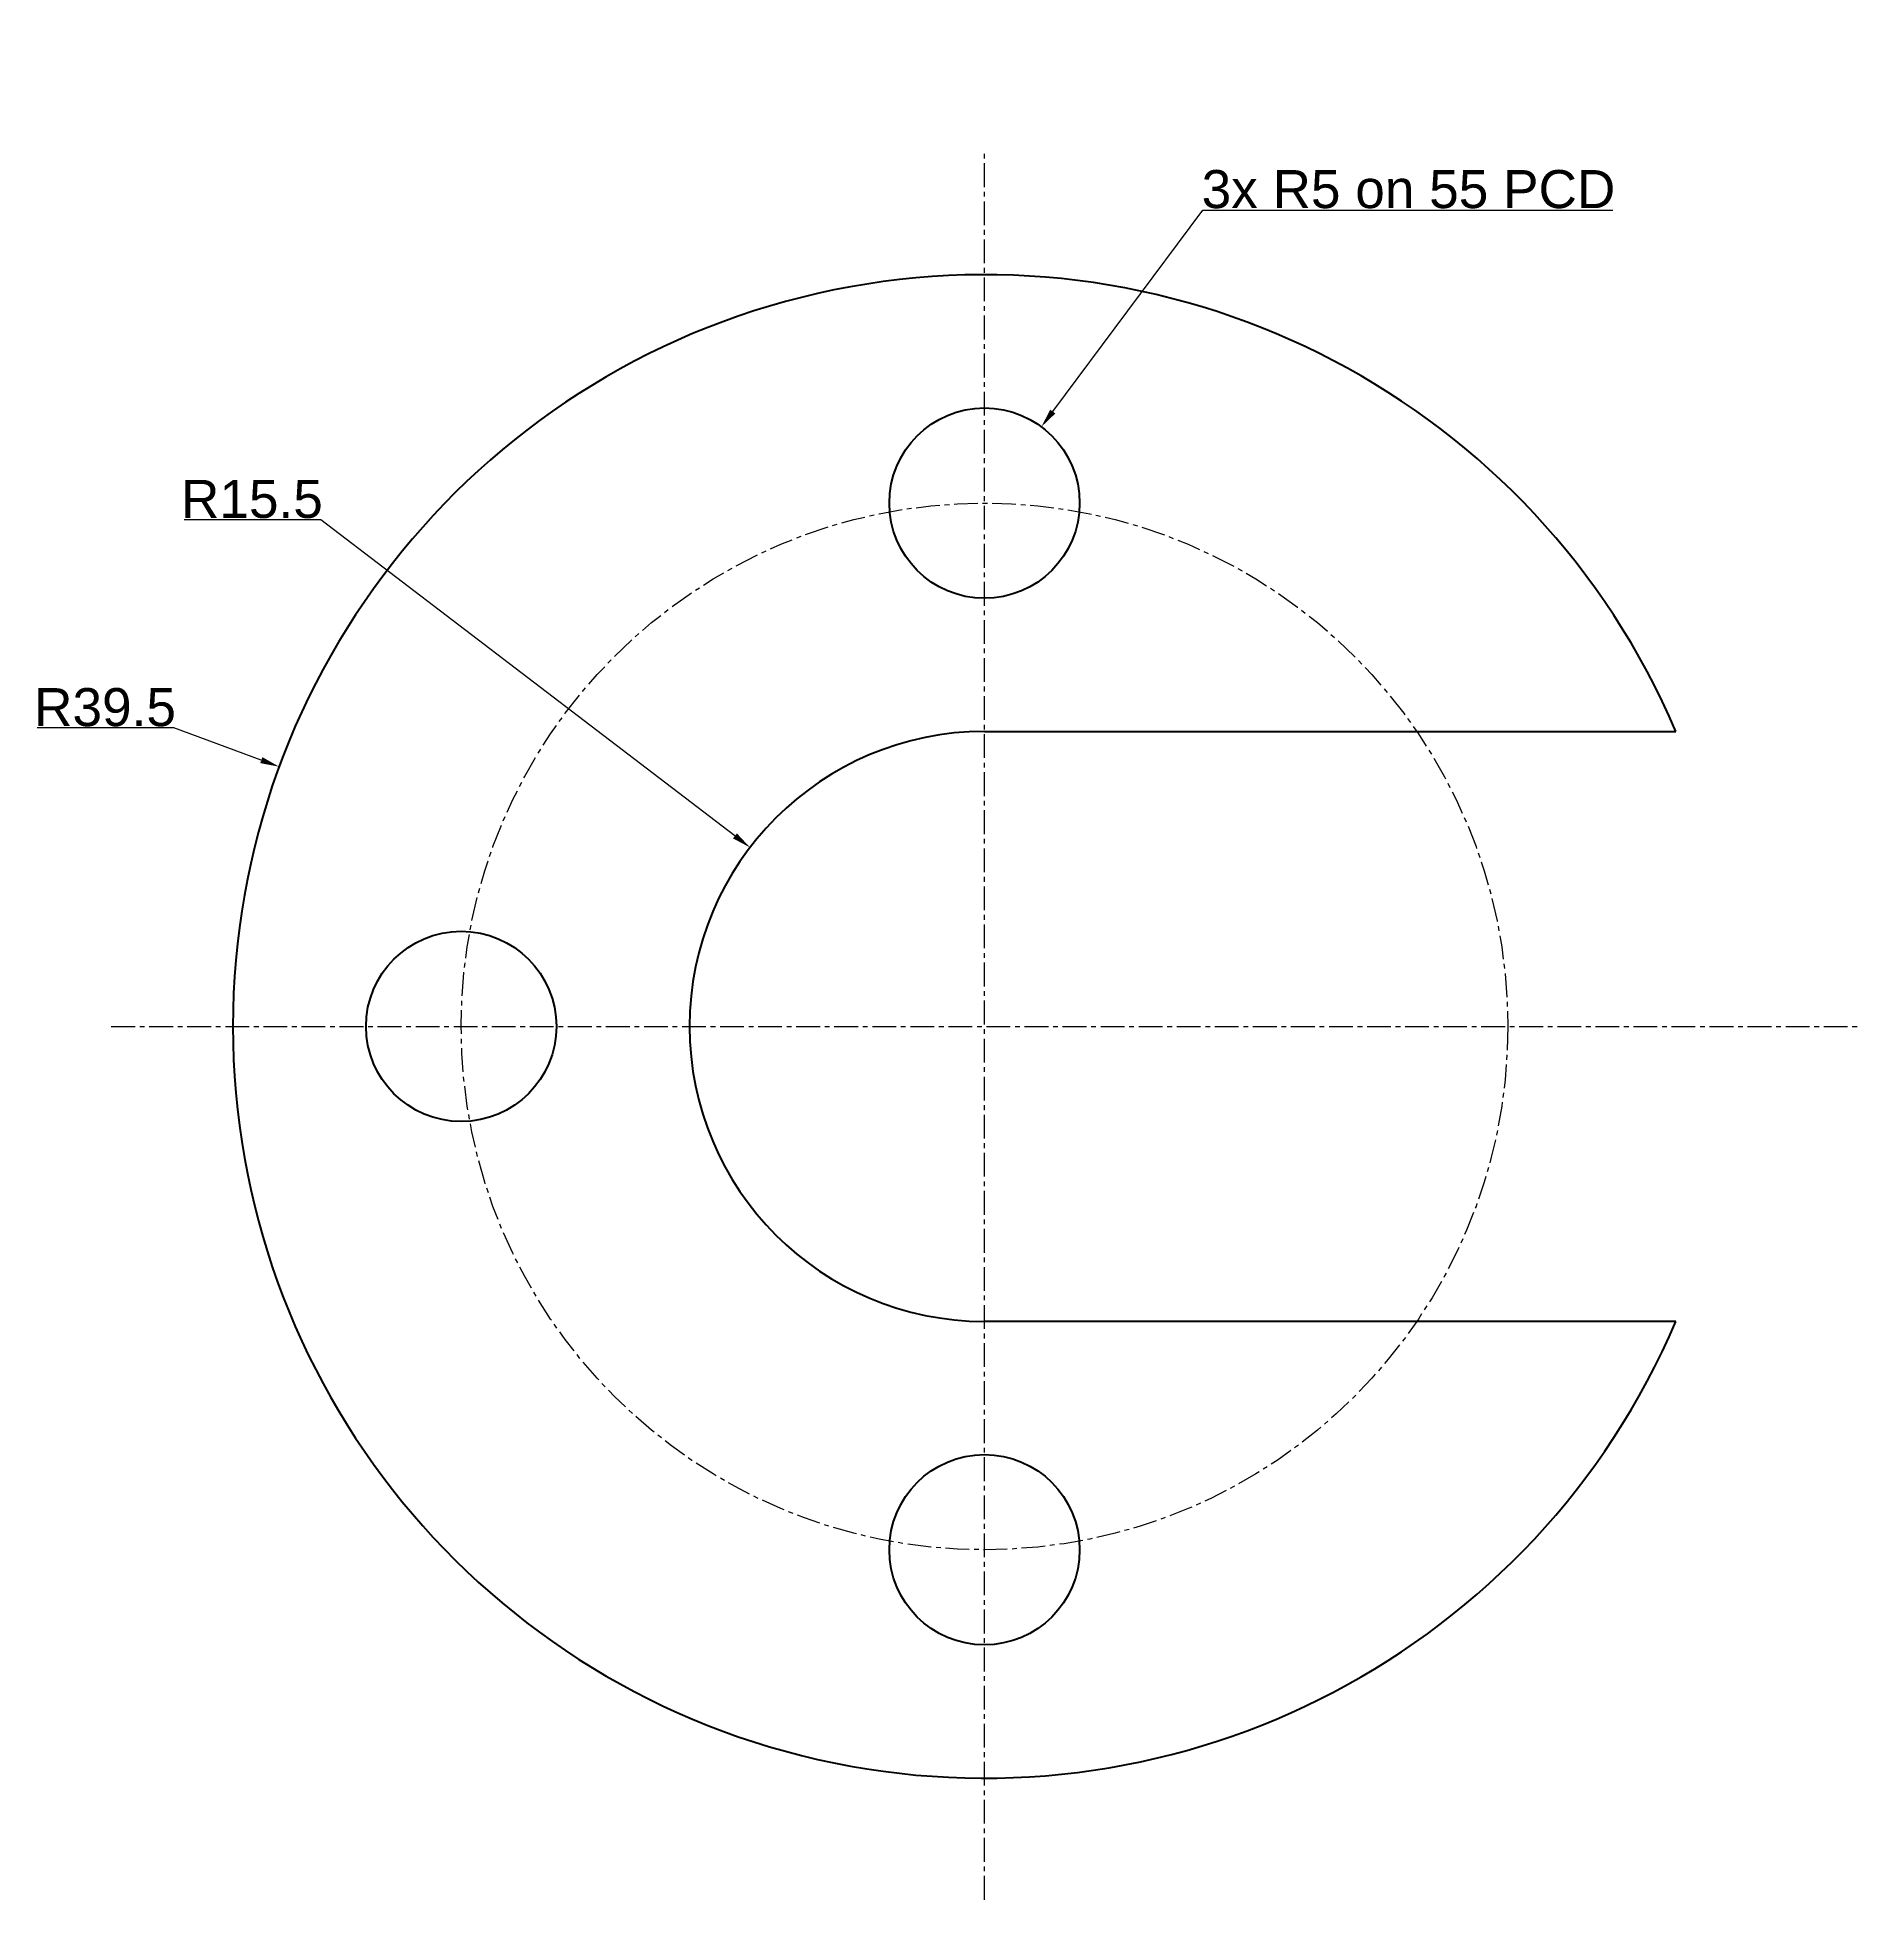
# Model space of a CAD drawing. Header units: millimetres. Extents: x -49.8 to 45.9, y -45.9 to 52.
import ezdxf

# ---------------------------------------------------------------- set-up
doc = ezdxf.new("R2010")
doc.units = ezdxf.units.MM
doc.header["$MEASUREMENT"] = 0
doc.linetypes.add('CENTER', pattern=[2, 1.25, -0.25, 0.25, -0.25])
doc.layers.add('AM_5', color=3, linetype='Continuous', lineweight=15)
doc.layers.add('AM_7', color=4, linetype='CENTER', lineweight=15)
doc.styles.get("Standard").update_dxf_attribs({"font": 'arial.ttf'})
doc.dimstyles.new('AM_ANSI$4', dxfattribs={"dimtxt": 2, "dimasz": 1, "dimexe": 0.1, "dimexo": 0.05, "dimgap": 0.06, "dimtad": 1, "dimtoh": 1, "dimzin": 9, "dimdsep": 46, "dimtxsty": 'Standard', "dimcen": 0, "dimclrd": 256, "dimclre": 256, "dimclrt": 2, "dimadec": 0, "dimazin": 2, "dimtp": 0.1, "dimtm": 0.1, "dimtfac": 0.71, "dimtofl": 0, "dimtmove": 0, "dimatfit": 0, "dimfxl": 1, "dimtolj": 1, "dimtzin": 7, "dimlwd": -1, "dimlwe": -1, "dimarcsym": 1})

# ---------------------------------------------------------------- blocks, each defined once
blk = doc.blocks.new('*D7')
at = {"layer": 'AM_5', "transparency": 16777216}
for p, q in [((3.587, 32.309), (11.483, 42.894)), ((11.483, 42.894), (33.019, 42.894))]:
    blk.add_line(p, q, dxfattribs=at)
blk.add_solid([(3.454, 32.409), (3.721, 32.21), (2.989, 31.508)], dxfattribs=at)
at = {"layer": 'Defpoints', "color": 0, "transparency": 16777216}
for p in [(2.989, 31.508), (0, 27.5)]:
    blk.add_point(p, dxfattribs=at)
at = {"layer": 'AM_5', "color": 2, "transparency": 16777216, "insert": (22.281, 43.989), "char_height": 2, "attachment_point": 5}
blk.add_mtext('\\A1;3x R5 on 55 PCD', dxfattribs=at)
blk = doc.blocks.new('*D8')
at = {"layer": 'AM_5', "transparency": 16777216}
for p, q in [((-34.876, 26.625), (-42.06, 26.625)), ((-13.115, 10.012), (-34.876, 26.625))]:
    blk.add_line(p, q, dxfattribs=at)
blk.add_solid([(-13.014, 10.145), (-13.216, 9.88), (-12.32, 9.405)], dxfattribs=at)
at = {"layer": 'Defpoints', "color": 0, "transparency": 16777216}
for p in [(-12.32, 9.405), (0, 0)]:
    blk.add_point(p, dxfattribs=at)
at = {"layer": 'AM_5', "color": 2, "transparency": 16777216, "insert": (-38.498, 27.706), "char_height": 2, "attachment_point": 5}
blk.add_mtext('\\A1;R15.5', dxfattribs=at)
blk = doc.blocks.new('*D9')
at = {"layer": 'AM_5', "transparency": 16777216}
for p, q in [((-42.596, 15.685), (-49.78, 15.685)), ((-38.005, 13.994), (-42.596, 15.685))]:
    blk.add_line(p, q, dxfattribs=at)
blk.add_solid([(-37.948, 14.151), (-38.063, 13.838), (-37.067, 13.649)], dxfattribs=at)
at = {"layer": 'Defpoints', "color": 0, "transparency": 16777216}
for p in [(-37.067, 13.649), (0, 0)]:
    blk.add_point(p, dxfattribs=at)
at = {"layer": 'AM_5', "color": 2, "transparency": 16777216, "insert": (-46.218, 16.766), "char_height": 2, "attachment_point": 5}
blk.add_mtext('\\A1;R39.5', dxfattribs=at)

msp = doc.modelspace()

# ---------------------------------------------------------------- linework, layer by layer
for points in [[(0, 15.5), (36.332, 15.5)], [(36.332, -15.5), (0, -15.5)]]:
    msp.add_lwpolyline(points)
for centre in [(0, 27.5), (-27.5, 0), (0, -27.5)]:
    msp.add_circle(centre, 5)
for radius, start, end in [(39.5, 23.10423, 336.89577), (15.5, 90, 270)]:
    msp.add_arc((0, 0), radius, start, end)
at = {"layer": 'AM_7'}
for p, q in [((0, -45.893), (0, 45.893)), ((-45.893, 0), (45.893, 0))]:
    msp.add_line(p, q, dxfattribs=at)
msp.add_circle((0, 0), 27.5, dxfattribs=at)

# ---------------------------------------------------------------- dimensions: what is measured, and where the dimension line sits
at = {"layer": 'AM_5'}
dim = msp.add_radius_dim(center=(0, 27.5), mpoint=(2.989, 31.508), text='3x <> on 55 PCD', dimstyle='AM_ANSI$4', override={"dimpost": ''}, dxfattribs=at)
dim.commit()
dim.dimension.update_dxf_attribs({"geometry": '*D7', "text_midpoint": (22.281, 42.894), "dimtype": 164})
dim = msp.add_radius_dim(center=(0, 0), mpoint=(-12.32, 9.405), dimstyle='AM_ANSI$4', override={"dimpost": ''}, dxfattribs=at)
dim.commit()
dim.dimension.update_dxf_attribs({"geometry": '*D8', "text_midpoint": (-38.498, 26.625), "dimtype": 164})
dim = msp.add_radius_dim(center=(0, 0), mpoint=(-37.067, 13.649), dimstyle='AM_ANSI$4', dxfattribs=at)
dim.commit()
dim.dimension.update_dxf_attribs({"geometry": '*D9', "text_midpoint": (-46.218, 15.685), "dimtype": 164})

doc.saveas('drawing.dxf')
